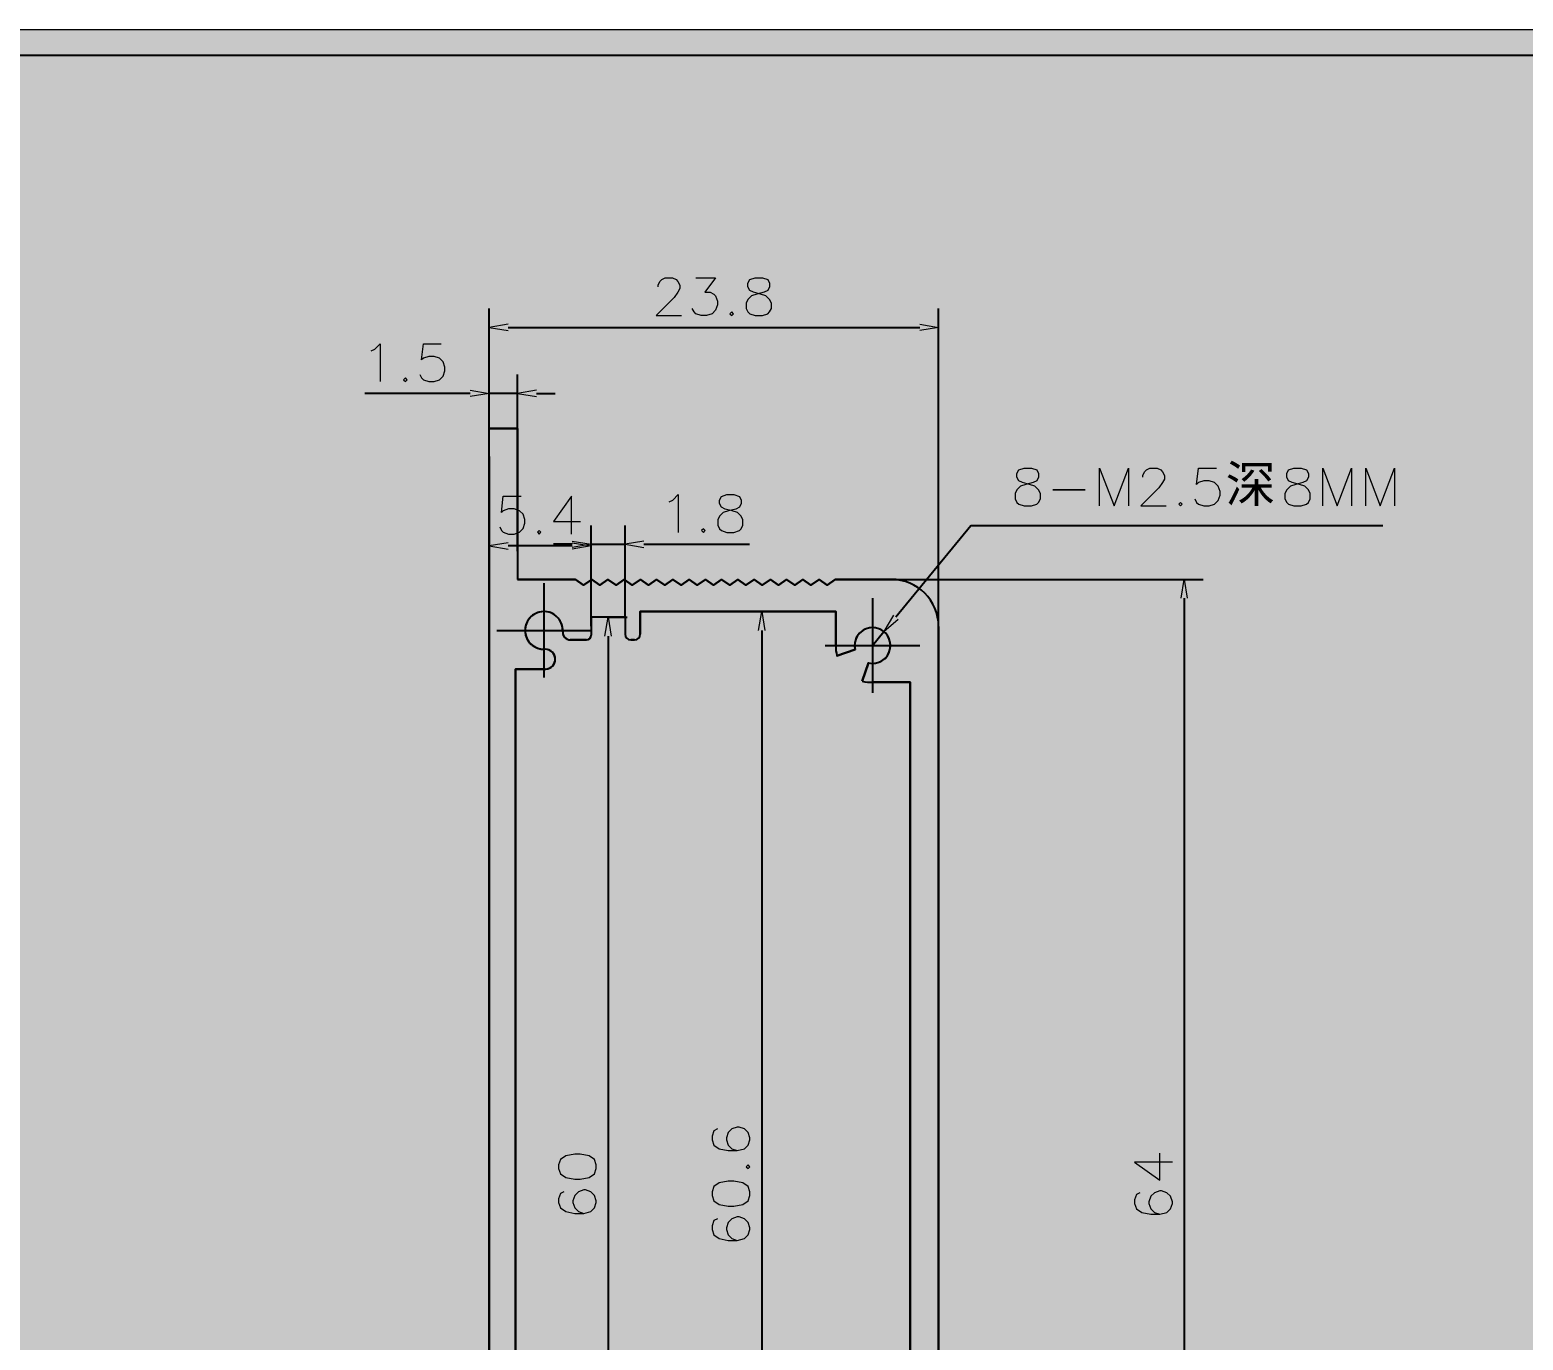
# Model space of a CAD drawing. Header units: inches. Extents: x 0 to 422, y 0 to 136.
# Drawn here: x 133.7 to 211.1, y 67.9 to 135.8 of the extents above; entities that cross this region are included whole.
import ezdxf

# ---------------------------------------------------------------- set-up
doc = ezdxf.new("R2010")
doc.units = ezdxf.units.IN
doc.header["$MEASUREMENT"] = 0
doc.layers.add('图层 1', color=7, linetype='Continuous')

# ---------------------------------------------------------------- blocks, each defined once
blk = doc.blocks.new('block 2')
at = {"layer": '图层 1', "lineweight": 0}
for points in [[(0, 0), (422.275, 0), (422.275, 135.819), (0, 135.819), (0, 0)], [(158.53, 120.562), (157.551, 120.399), (158.53, 120.236)], [(179.866, 120.562), (180.845, 120.399), (179.866, 120.236)], [(156.572, 117.143), (157.551, 116.979), (156.572, 116.816)], [(159.998, 117.143), (159.019, 116.979), (159.998, 116.816)], [(158.53, 109.24), (157.551, 109.077), (158.53, 108.913)], [(161.857, 109.324), (162.836, 109.16), (161.857, 108.997)], [(161.857, 109.24), (162.836, 109.077), (161.857, 108.913)], [(165.576, 109.324), (164.598, 109.16), (165.576, 108.997)], [(193.408, 106.359), (193.571, 107.337), (193.734, 106.359)], [(163.554, 104.401), (163.717, 105.38), (163.88, 104.401)], [(171.513, 104.695), (171.677, 105.673), (171.84, 104.695)], [(178.504, 105.49), (178.009, 104.63), (178.756, 105.283)]]:
    blk.add_lwpolyline(points, dxfattribs=at)
at = {"layer": '图层 1', "color": 3, "lineweight": 25, "true_color": 0x00ff00}
blk.add_lwpolyline([(4.456, 1.332), (417.819, 1.332), (417.819, 134.488), (4.456, 134.488), (4.456, 1.332)], dxfattribs=at)
at = {"layer": '图层 1', "color": 18, "lineweight": 9, "true_color": 0x000000}
for points in [[(166.308, 122.502), (166.308, 122.595), (166.401, 122.781), (166.495, 122.874), (166.681, 122.968), (167.054, 122.968), (167.24, 122.874), (167.333, 122.781), (167.427, 122.595), (167.427, 122.409), (167.333, 122.222), (167.147, 121.942), (166.215, 121.01), (167.52, 121.01)], [(168.264, 122.968), (169.289, 122.968), (168.73, 122.222), (169.009, 122.222), (169.196, 122.129), (169.289, 122.036), (169.382, 121.756), (169.382, 121.569), (169.289, 121.29), (169.103, 121.104), (168.823, 121.01), (168.543, 121.01), (168.264, 121.104), (168.17, 121.197), (168.077, 121.383)], [(171.337, 121.01), (171.71, 121.01), (171.989, 121.104), (172.083, 121.197), (172.176, 121.383), (172.176, 121.663), (172.083, 121.849), (171.896, 122.036), (171.617, 122.129), (171.244, 122.222), (171.057, 122.315), (170.964, 122.502), (170.964, 122.688), (171.057, 122.874), (171.337, 122.968), (171.71, 122.968), (171.989, 122.874), (172.083, 122.688), (172.083, 122.502), (171.989, 122.315), (171.803, 122.222), (171.43, 122.129), (171.15, 122.036), (170.964, 121.849), (170.871, 121.663), (170.871, 121.383), (170.964, 121.197), (171.057, 121.104), (171.337, 121.01)], [(170.126, 121.01), (170.219, 121.104), (170.126, 121.197), (170.033, 121.104), (170.126, 121.01)], [(151.44, 119.176), (151.626, 119.269), (151.906, 119.549), (151.906, 117.591)], [(153.954, 117.964), (154.047, 117.777), (154.14, 117.684), (154.42, 117.591), (154.699, 117.591), (154.979, 117.684), (155.165, 117.871), (155.258, 118.15), (155.258, 118.337), (155.165, 118.616), (154.979, 118.803), (154.699, 118.896), (154.42, 118.896), (154.14, 118.803), (154.047, 118.71), (154.14, 119.549), (155.072, 119.549)], [(153.209, 117.591), (153.302, 117.684), (153.209, 117.777), (153.116, 117.684), (153.209, 117.591)], [(185.279, 111.143), (185.652, 111.143), (185.932, 111.237), (186.025, 111.33), (186.118, 111.516), (186.118, 111.796), (186.025, 111.982), (185.838, 112.169), (185.559, 112.262), (185.186, 112.355), (185, 112.448), (184.906, 112.635), (184.906, 112.821), (185, 113.008), (185.279, 113.101), (185.652, 113.101), (185.932, 113.008), (186.025, 112.821), (186.025, 112.635), (185.932, 112.448), (185.745, 112.355), (185.372, 112.262), (185.093, 112.169), (184.906, 111.982), (184.813, 111.796), (184.813, 111.516), (184.906, 111.33), (185, 111.237), (185.279, 111.143)], [(189.19, 111.143), (189.19, 113.101), (189.936, 111.143), (190.681, 113.101), (190.681, 111.143)], [(191.425, 112.635), (191.425, 112.728), (191.518, 112.914), (191.611, 113.008), (191.797, 113.101), (192.17, 113.101), (192.357, 113.008), (192.45, 112.914), (192.543, 112.728), (192.543, 112.541), (192.45, 112.355), (192.264, 112.076), (191.331, 111.143), (192.636, 111.143)], [(194.125, 111.516), (194.218, 111.33), (194.311, 111.237), (194.591, 111.143), (194.871, 111.143), (195.15, 111.237), (195.337, 111.423), (195.43, 111.703), (195.43, 111.889), (195.337, 112.169), (195.15, 112.355), (194.871, 112.448), (194.591, 112.448), (194.311, 112.355), (194.218, 112.262), (194.311, 113.101), (195.244, 113.101)], [(199.262, 111.143), (199.635, 111.143), (199.915, 111.237), (200.008, 111.33), (200.101, 111.516), (200.101, 111.796), (200.008, 111.982), (199.821, 112.169), (199.542, 112.262), (199.169, 112.355), (198.983, 112.448), (198.889, 112.635), (198.889, 112.821), (198.983, 113.008), (199.262, 113.101), (199.635, 113.101), (199.915, 113.008), (200.008, 112.821), (200.008, 112.635), (199.915, 112.448), (199.728, 112.355), (199.355, 112.262), (199.076, 112.169), (198.889, 111.982), (198.796, 111.796), (198.796, 111.516), (198.889, 111.33), (198.983, 111.237), (199.262, 111.143)], [(200.752, 111.143), (200.752, 113.101), (201.497, 111.143), (202.243, 113.101), (202.243, 111.143)], [(202.987, 111.143), (202.987, 113.101), (203.732, 111.143), (204.478, 113.101), (204.478, 111.143)], [(158.096, 110.061), (158.189, 109.875), (158.283, 109.781), (158.562, 109.688), (158.842, 109.688), (159.121, 109.781), (159.308, 109.968), (159.401, 110.248), (159.401, 110.434), (159.308, 110.713), (159.121, 110.9), (158.842, 110.993), (158.562, 110.993), (158.283, 110.9), (158.189, 110.807), (158.283, 111.646), (159.215, 111.646)], [(161.822, 109.688), (161.822, 111.646), (160.89, 110.341), (162.288, 110.341)], [(166.887, 111.357), (167.074, 111.45), (167.353, 111.73), (167.353, 109.772)], [(169.867, 109.772), (170.24, 109.772), (170.52, 109.865), (170.613, 109.958), (170.706, 110.145), (170.706, 110.425), (170.613, 110.611), (170.426, 110.798), (170.147, 110.891), (169.774, 110.984), (169.588, 111.077), (169.494, 111.263), (169.494, 111.45), (169.588, 111.636), (169.867, 111.73), (170.24, 111.73), (170.52, 111.636), (170.613, 111.45), (170.613, 111.263), (170.52, 111.077), (170.333, 110.984), (169.96, 110.891), (169.681, 110.798), (169.494, 110.611), (169.401, 110.425), (169.401, 110.145), (169.494, 109.958), (169.588, 109.865), (169.867, 109.772)], [(193.38, 111.143), (193.473, 111.237), (193.38, 111.33), (193.287, 111.237), (193.38, 111.143)], [(168.656, 109.772), (168.75, 109.865), (168.656, 109.958), (168.563, 109.865), (168.656, 109.772)], [(160.145, 109.688), (160.238, 109.781), (160.145, 109.875), (160.052, 109.781), (160.145, 109.688)], [(169.387, 78.856), (169.201, 78.763), (169.107, 78.483), (169.107, 78.297), (169.201, 78.017), (169.48, 77.831), (169.946, 77.738), (170.412, 77.738), (170.785, 77.831), (170.972, 78.017), (171.065, 78.297), (171.065, 78.39), (170.972, 78.67), (170.785, 78.856), (170.506, 78.949), (170.412, 78.949), (170.133, 78.856), (169.946, 78.67), (169.853, 78.39), (169.853, 78.297), (169.946, 78.017), (170.133, 77.831), (170.412, 77.738)], [(163.105, 76.995), (163.012, 77.274), (162.732, 77.461), (162.266, 77.554), (161.986, 77.554), (161.521, 77.461), (161.241, 77.274), (161.148, 76.995), (161.148, 76.808), (161.241, 76.529), (161.521, 76.342), (161.986, 76.249), (162.266, 76.249), (162.732, 76.342), (163.012, 76.529), (163.105, 76.808), (163.105, 76.995)], [(192.959, 77.134), (191.002, 77.134), (192.307, 76.202), (192.307, 77.601)], [(171.065, 76.9), (170.972, 76.993), (170.878, 76.9), (170.972, 76.806), (171.065, 76.9)], [(171.065, 75.597), (170.972, 75.876), (170.692, 76.063), (170.226, 76.156), (169.946, 76.156), (169.48, 76.063), (169.201, 75.876), (169.107, 75.597), (169.107, 75.41), (169.201, 75.13), (169.48, 74.944), (169.946, 74.851), (170.226, 74.851), (170.692, 74.944), (170.972, 75.13), (171.065, 75.41), (171.065, 75.597)], [(161.427, 75.598), (161.241, 75.505), (161.148, 75.226), (161.148, 75.039), (161.241, 74.759), (161.521, 74.573), (161.986, 74.48), (162.453, 74.48), (162.826, 74.573), (163.012, 74.759), (163.105, 75.039), (163.105, 75.132), (163.012, 75.412), (162.826, 75.598), (162.546, 75.692), (162.453, 75.692), (162.173, 75.598), (161.986, 75.412), (161.893, 75.132), (161.893, 75.039), (161.986, 74.759), (162.173, 74.573), (162.453, 74.48)], [(191.281, 75.552), (191.095, 75.459), (191.002, 75.179), (191.002, 74.992), (191.095, 74.713), (191.375, 74.526), (191.841, 74.433), (192.307, 74.433), (192.68, 74.526), (192.866, 74.713), (192.959, 74.992), (192.959, 75.086), (192.866, 75.365), (192.68, 75.552), (192.4, 75.645), (192.307, 75.645), (192.027, 75.552), (191.841, 75.365), (191.747, 75.086), (191.747, 74.992), (191.841, 74.713), (192.027, 74.526), (192.307, 74.433)], [(169.387, 74.2), (169.201, 74.107), (169.107, 73.827), (169.107, 73.641), (169.201, 73.361), (169.48, 73.175), (169.946, 73.082), (170.412, 73.082), (170.785, 73.175), (170.972, 73.361), (171.065, 73.641), (171.065, 73.734), (170.972, 74.014), (170.785, 74.2), (170.506, 74.293), (170.412, 74.293), (170.133, 74.2), (169.946, 74.014), (169.853, 73.734), (169.853, 73.641), (169.946, 73.361), (170.133, 73.175), (170.412, 73.082)]]:
    blk.add_lwpolyline(points, dxfattribs=at)
at = {"layer": '图层 1', "color": 18, "lineweight": 25, "true_color": 0x000000}
for points in [[(157.551, 115.167), (157.551, 121.377)], [(180.845, 104.89), (180.845, 121.377)], [(158.53, 120.399), (179.866, 120.399)], [(157.551, 115.167), (157.551, 117.958)], [(159.019, 115.167), (159.019, 117.958)], [(156.572, 116.979), (151.107, 116.979)], [(159.019, 116.979), (157.551, 116.979)], [(159.998, 116.979), (160.976, 116.979)], [(157.551, 115.167), (159.019, 115.167)], [(157.551, 38.337), (157.551, 115.167)], [(159.019, 115.167), (157.551, 115.167)], [(159.019, 115.167), (159.019, 107.337)], [(157.551, 38.337), (157.551, 113.699)], [(159.019, 113.699), (159.019, 107.337)], [(157.551, 104.915), (157.551, 110.055)], [(162.836, 105.38), (162.836, 110.139)], [(162.836, 104.915), (162.836, 110.055)], [(164.598, 105.38), (164.598, 110.139)], [(203.869, 110.112), (182.509, 110.112), (178.63, 105.387)], [(161.857, 109.16), (160.879, 109.16)], [(162.836, 109.16), (164.598, 109.16)], [(165.576, 109.16), (171.041, 109.16)], [(161.857, 109.077), (158.53, 109.077)], [(159.019, 107.337), (162.024, 107.337)], [(162.024, 107.337), (159.019, 107.337)], [(160.389, 107.141), (160.389, 102.248)], [(162.024, 107.337), (162.445, 107.044)], [(162.445, 107.044), (162.024, 107.337)], [(162.445, 107.044), (162.865, 107.337)], [(162.445, 107.044), (162.865, 107.337)], [(162.865, 107.337), (163.286, 107.044)], [(163.286, 107.044), (162.865, 107.337)], [(163.286, 107.044), (163.707, 107.337)], [(163.286, 107.044), (163.707, 107.337)], [(163.707, 107.337), (164.128, 107.044)], [(164.128, 107.044), (163.707, 107.337)], [(164.128, 107.044), (164.549, 107.337)], [(164.128, 107.044), (164.549, 107.337)], [(164.549, 107.337), (164.97, 107.044)], [(164.97, 107.044), (164.549, 107.337)], [(164.97, 107.044), (165.39, 107.337)], [(164.97, 107.044), (165.39, 107.337)], [(165.39, 107.337), (165.811, 107.044)], [(165.811, 107.044), (165.39, 107.337)], [(165.811, 107.044), (166.232, 107.337)], [(165.811, 107.044), (166.232, 107.337)], [(166.232, 107.337), (166.653, 107.044)], [(166.653, 107.044), (166.232, 107.337)], [(166.653, 107.044), (167.074, 107.337)], [(166.653, 107.044), (167.074, 107.337)], [(167.074, 107.337), (167.495, 107.044)], [(167.495, 107.044), (167.074, 107.337)], [(167.495, 107.044), (167.916, 107.337)], [(167.495, 107.044), (167.916, 107.337)], [(167.916, 107.337), (168.336, 107.044)], [(168.336, 107.044), (167.916, 107.337)], [(168.336, 107.044), (168.757, 107.337)], [(168.336, 107.044), (168.757, 107.337)], [(168.757, 107.337), (169.178, 107.044)], [(169.178, 107.044), (168.757, 107.337)], [(169.178, 107.044), (169.599, 107.337)], [(169.178, 107.044), (169.599, 107.337)], [(169.599, 107.337), (170.02, 107.044)], [(170.02, 107.044), (169.599, 107.337)], [(170.02, 107.044), (170.441, 107.337)], [(170.02, 107.044), (170.441, 107.337)], [(170.441, 107.337), (170.862, 107.044)], [(170.862, 107.044), (170.441, 107.337)], [(170.862, 107.044), (171.282, 107.337)], [(170.862, 107.044), (171.282, 107.337)], [(171.282, 107.337), (171.703, 107.044)], [(171.703, 107.044), (171.282, 107.337)], [(171.703, 107.044), (172.124, 107.337)], [(171.703, 107.044), (172.124, 107.337)], [(172.124, 107.337), (172.545, 107.044)], [(172.545, 107.044), (172.124, 107.337)], [(172.545, 107.044), (172.966, 107.337)], [(172.545, 107.044), (172.966, 107.337)], [(172.966, 107.337), (173.387, 107.044)], [(173.387, 107.044), (172.966, 107.337)], [(173.387, 107.044), (173.807, 107.337)], [(173.387, 107.044), (173.807, 107.337)], [(173.807, 107.337), (174.228, 107.044)], [(174.228, 107.044), (173.807, 107.337)], [(174.228, 107.044), (174.649, 107.337)], [(174.228, 107.044), (174.649, 107.337)], [(174.649, 107.337), (175.07, 107.044)], [(175.07, 107.044), (174.649, 107.337)], [(175.07, 107.044), (175.491, 107.337)], [(175.07, 107.044), (175.491, 107.337)], [(175.491, 107.337), (178.398, 107.337)], [(178.398, 107.337), (175.491, 107.337)], [(176.944, 107.337), (194.55, 107.337)], [(178.398, 107.337), (178.398, 107.337)], [(178.398, 107.337), (178.398, 107.337)], [(177.419, 106.359), (177.419, 101.465)], [(180.517, 106.114), (180.517, 106.114)], [(193.571, 106.359), (193.571, 45.677)], [(160.389, 105.673), (160.389, 105.673)], [(164.598, 105.38), (162.836, 105.38)], [(162.836, 105.38), (162.836, 104.45)], [(163.717, 105.38), (164.696, 105.38)], [(164.598, 105.38), (164.598, 104.499)], [(175.511, 103.912), (175.511, 105.673), (165.381, 105.673)], [(165.381, 105.673), (165.381, 104.499)], [(165.772, 105.673), (175.511, 105.673)], [(170.25, 105.673), (172.655, 105.673)], [(175.511, 105.673), (175.511, 103.912)], [(157.942, 104.695), (162.836, 104.695)], [(159.542, 105.184), (159.542, 105.184)], [(161.237, 105.184), (161.237, 105.184)], [(161.365, 104.625), (161.365, 104.625)], [(161.365, 104.625), (161.365, 104.625)], [(164.598, 104.499), (164.598, 104.499)], [(165.381, 104.499), (165.381, 104.499)], [(171.677, 104.695), (171.677, 47.341)], [(177.419, 104.841), (177.419, 104.841)], [(177.419, 103.912), (178.009, 104.63)], [(180.845, 104.89), (180.845, 104.89)], [(180.845, 104.89), (180.845, 47.145)], [(180.845, 104.89), (180.845, 47.145)], [(159.542, 104.205), (159.542, 104.205)], [(160.389, 103.716), (160.389, 103.716)], [(160.437, 103.717), (160.437, 103.717)], [(160.437, 103.717), (160.437, 103.717)], [(160.462, 103.718), (160.462, 103.718)], [(161.417, 104.401), (161.417, 104.401)], [(161.756, 104.205), (161.756, 104.205)], [(161.756, 104.205), (161.756, 104.205)], [(161.756, 104.205), (162.591, 104.205)], [(162.591, 104.205), (161.756, 104.205)], [(162.591, 104.205), (162.591, 104.205)], [(162.803, 104.328), (162.803, 104.328)], [(162.836, 104.45), (162.836, 104.45)], [(163.717, 104.401), (163.717, 47.635)], [(164.637, 104.352), (164.637, 104.352)], [(164.891, 104.205), (164.891, 104.205)], [(164.891, 104.205), (164.891, 104.205)], [(165.087, 104.205), (164.891, 104.205)], [(165.087, 104.205), (165.087, 104.205)], [(165.087, 104.205), (165.087, 104.205)], [(165.341, 104.352), (165.341, 104.352)], [(174.972, 103.912), (179.866, 103.912)], [(175.511, 103.912), (175.511, 103.912)], [(175.512, 103.822), (175.512, 103.822)], [(175.517, 103.733), (175.517, 103.733)], [(176.614, 104.377), (176.614, 104.377)], [(178.224, 104.377), (178.224, 104.377)], [(160.907, 103.46), (160.907, 103.46)], [(160.907, 102.946), (160.907, 102.946)], [(175.526, 103.643), (175.526, 103.643)], [(175.537, 103.555), (175.537, 103.555)], [(175.552, 103.466), (175.552, 103.466)], [(175.571, 103.379), (176.514, 103.699)], [(176.514, 103.699), (175.571, 103.379)], [(175.571, 103.379), (175.571, 103.379)], [(175.571, 103.379), (175.571, 103.379)], [(176.514, 103.699), (176.514, 103.699)], [(177.206, 103.007), (176.886, 102.063)], [(176.886, 102.063), (177.206, 103.007)], [(177.206, 103.007), (177.206, 103.007)], [(177.419, 102.982), (177.419, 102.982)], [(178.224, 103.447), (178.224, 103.447)], [(160.462, 49.348), (158.921, 49.348), (158.921, 102.688), (160.462, 102.688)], [(158.921, 102.688), (158.921, 49.348)], [(160.462, 102.688), (158.921, 102.688)], [(160.462, 102.688), (160.462, 102.688)], [(160.462, 102.688), (160.462, 102.688)], [(176.886, 102.063), (176.886, 102.063)], [(176.974, 102.045), (176.974, 102.045)], [(177.062, 102.03), (177.062, 102.03)], [(177.151, 102.018), (177.151, 102.018)], [(177.24, 102.01), (177.24, 102.01)], [(177.329, 102.005), (177.329, 102.005)], [(177.419, 102.003), (177.419, 102.003)], [(177.419, 102.003), (177.419, 102.003)], [(177.419, 102.003), (179.376, 102.003)], [(179.376, 102.003), (177.419, 102.003)], [(179.376, 102.003), (179.376, 50.032)], [(179.376, 50.032), (179.376, 102.003)]]:
    blk.add_lwpolyline(points, dxfattribs=at)
for points, knots in [([(157.551, 115.167), (157.551, 115.167), (159.019, 115.167), (159.019, 115.167), (159.019, 115.167), (157.551, 115.167), (157.551, 115.167)], [0, 0, 0, 0, 1, 1, 1, 2, 2, 2, 2]), ([(159.019, 115.167), (159.019, 115.167), (159.019, 108.805), (159.019, 108.805), (159.019, 108.805), (159.019, 115.167), (159.019, 115.167)], [0, 0, 0, 0, 1, 1, 1, 2, 2, 2, 2]), ([(157.551, 38.337), (157.551, 38.337), (157.551, 113.699), (157.551, 113.699), (157.551, 113.699), (157.551, 38.337), (157.551, 38.337)], [0, 0, 0, 0, 1, 1, 1, 2, 2, 2, 2]), ([(159.019, 107.337), (159.019, 107.337), (162.024, 107.337), (162.024, 107.337), (162.024, 107.337), (159.019, 107.337), (159.019, 107.337)], [0, 0, 0, 0, 1, 1, 1, 2, 2, 2, 2]), ([(162.024, 107.337), (162.024, 107.337), (162.445, 107.044), (162.445, 107.044), (162.445, 107.044), (162.024, 107.337), (162.024, 107.337)], [0, 0, 0, 0, 1, 1, 1, 2, 2, 2, 2]), ([(162.445, 107.044), (162.445, 107.044), (162.865, 107.337), (162.865, 107.337), (162.865, 107.337), (162.445, 107.044), (162.445, 107.044)], [0, 0, 0, 0, 1, 1, 1, 2, 2, 2, 2]), ([(162.865, 107.337), (162.865, 107.337), (163.286, 107.044), (163.286, 107.044), (163.286, 107.044), (162.865, 107.337), (162.865, 107.337)], [0, 0, 0, 0, 1, 1, 1, 2, 2, 2, 2]), ([(163.286, 107.044), (163.286, 107.044), (163.707, 107.337), (163.707, 107.337), (163.707, 107.337), (163.286, 107.044), (163.286, 107.044)], [0, 0, 0, 0, 1, 1, 1, 2, 2, 2, 2]), ([(163.707, 107.337), (163.707, 107.337), (164.128, 107.044), (164.128, 107.044), (164.128, 107.044), (163.707, 107.337), (163.707, 107.337)], [0, 0, 0, 0, 1, 1, 1, 2, 2, 2, 2]), ([(164.128, 107.044), (164.128, 107.044), (164.549, 107.337), (164.549, 107.337), (164.549, 107.337), (164.128, 107.044), (164.128, 107.044)], [0, 0, 0, 0, 1, 1, 1, 2, 2, 2, 2]), ([(164.549, 107.337), (164.549, 107.337), (164.97, 107.044), (164.97, 107.044), (164.97, 107.044), (164.549, 107.337), (164.549, 107.337)], [0, 0, 0, 0, 1, 1, 1, 2, 2, 2, 2]), ([(164.97, 107.044), (164.97, 107.044), (165.39, 107.337), (165.39, 107.337), (165.39, 107.337), (164.97, 107.044), (164.97, 107.044)], [0, 0, 0, 0, 1, 1, 1, 2, 2, 2, 2]), ([(165.39, 107.337), (165.39, 107.337), (165.811, 107.044), (165.811, 107.044), (165.811, 107.044), (165.39, 107.337), (165.39, 107.337)], [0, 0, 0, 0, 1, 1, 1, 2, 2, 2, 2]), ([(165.811, 107.044), (165.811, 107.044), (166.232, 107.337), (166.232, 107.337), (166.232, 107.337), (165.811, 107.044), (165.811, 107.044)], [0, 0, 0, 0, 1, 1, 1, 2, 2, 2, 2]), ([(166.232, 107.337), (166.232, 107.337), (166.653, 107.044), (166.653, 107.044), (166.653, 107.044), (166.232, 107.337), (166.232, 107.337)], [0, 0, 0, 0, 1, 1, 1, 2, 2, 2, 2]), ([(166.653, 107.044), (166.653, 107.044), (167.074, 107.337), (167.074, 107.337), (167.074, 107.337), (166.653, 107.044), (166.653, 107.044)], [0, 0, 0, 0, 1, 1, 1, 2, 2, 2, 2]), ([(167.074, 107.337), (167.074, 107.337), (167.495, 107.044), (167.495, 107.044), (167.495, 107.044), (167.074, 107.337), (167.074, 107.337)], [0, 0, 0, 0, 1, 1, 1, 2, 2, 2, 2]), ([(167.495, 107.044), (167.495, 107.044), (167.916, 107.337), (167.916, 107.337), (167.916, 107.337), (167.495, 107.044), (167.495, 107.044)], [0, 0, 0, 0, 1, 1, 1, 2, 2, 2, 2]), ([(167.916, 107.337), (167.916, 107.337), (168.336, 107.044), (168.336, 107.044), (168.336, 107.044), (167.916, 107.337), (167.916, 107.337)], [0, 0, 0, 0, 1, 1, 1, 2, 2, 2, 2]), ([(168.336, 107.044), (168.336, 107.044), (168.757, 107.337), (168.757, 107.337), (168.757, 107.337), (168.336, 107.044), (168.336, 107.044)], [0, 0, 0, 0, 1, 1, 1, 2, 2, 2, 2]), ([(168.757, 107.337), (168.757, 107.337), (169.178, 107.044), (169.178, 107.044), (169.178, 107.044), (168.757, 107.337), (168.757, 107.337)], [0, 0, 0, 0, 1, 1, 1, 2, 2, 2, 2]), ([(169.178, 107.044), (169.178, 107.044), (169.599, 107.337), (169.599, 107.337), (169.599, 107.337), (169.178, 107.044), (169.178, 107.044)], [0, 0, 0, 0, 1, 1, 1, 2, 2, 2, 2]), ([(169.599, 107.337), (169.599, 107.337), (170.02, 107.044), (170.02, 107.044), (170.02, 107.044), (169.599, 107.337), (169.599, 107.337)], [0, 0, 0, 0, 1, 1, 1, 2, 2, 2, 2]), ([(170.02, 107.044), (170.02, 107.044), (170.441, 107.337), (170.441, 107.337), (170.441, 107.337), (170.02, 107.044), (170.02, 107.044)], [0, 0, 0, 0, 1, 1, 1, 2, 2, 2, 2]), ([(170.441, 107.337), (170.441, 107.337), (170.862, 107.044), (170.862, 107.044), (170.862, 107.044), (170.441, 107.337), (170.441, 107.337)], [0, 0, 0, 0, 1, 1, 1, 2, 2, 2, 2]), ([(170.862, 107.044), (170.862, 107.044), (171.282, 107.337), (171.282, 107.337), (171.282, 107.337), (170.862, 107.044), (170.862, 107.044)], [0, 0, 0, 0, 1, 1, 1, 2, 2, 2, 2]), ([(171.282, 107.337), (171.282, 107.337), (171.703, 107.044), (171.703, 107.044), (171.703, 107.044), (171.282, 107.337), (171.282, 107.337)], [0, 0, 0, 0, 1, 1, 1, 2, 2, 2, 2]), ([(171.703, 107.044), (171.703, 107.044), (172.124, 107.337), (172.124, 107.337), (172.124, 107.337), (171.703, 107.044), (171.703, 107.044)], [0, 0, 0, 0, 1, 1, 1, 2, 2, 2, 2]), ([(172.124, 107.337), (172.124, 107.337), (172.545, 107.044), (172.545, 107.044), (172.545, 107.044), (172.124, 107.337), (172.124, 107.337)], [0, 0, 0, 0, 1, 1, 1, 2, 2, 2, 2]), ([(172.545, 107.044), (172.545, 107.044), (172.966, 107.337), (172.966, 107.337), (172.966, 107.337), (172.545, 107.044), (172.545, 107.044)], [0, 0, 0, 0, 1, 1, 1, 2, 2, 2, 2]), ([(172.966, 107.337), (172.966, 107.337), (173.387, 107.044), (173.387, 107.044), (173.387, 107.044), (172.966, 107.337), (172.966, 107.337)], [0, 0, 0, 0, 1, 1, 1, 2, 2, 2, 2]), ([(173.387, 107.044), (173.387, 107.044), (173.807, 107.337), (173.807, 107.337), (173.807, 107.337), (173.387, 107.044), (173.387, 107.044)], [0, 0, 0, 0, 1, 1, 1, 2, 2, 2, 2]), ([(173.807, 107.337), (173.807, 107.337), (174.228, 107.044), (174.228, 107.044), (174.228, 107.044), (173.807, 107.337), (173.807, 107.337)], [0, 0, 0, 0, 1, 1, 1, 2, 2, 2, 2]), ([(174.228, 107.044), (174.228, 107.044), (174.649, 107.337), (174.649, 107.337), (174.649, 107.337), (174.228, 107.044), (174.228, 107.044)], [0, 0, 0, 0, 1, 1, 1, 2, 2, 2, 2]), ([(174.649, 107.337), (174.649, 107.337), (175.07, 107.044), (175.07, 107.044), (175.07, 107.044), (174.649, 107.337), (174.649, 107.337)], [0, 0, 0, 0, 1, 1, 1, 2, 2, 2, 2]), ([(175.07, 107.044), (175.07, 107.044), (175.491, 107.337), (175.491, 107.337), (175.491, 107.337), (175.07, 107.044), (175.07, 107.044)], [0, 0, 0, 0, 1, 1, 1, 2, 2, 2, 2]), ([(175.491, 107.337), (175.491, 107.337), (178.398, 107.337), (178.398, 107.337), (178.398, 107.337), (175.491, 107.337), (175.491, 107.337)], [0, 0, 0, 0, 1, 1, 1, 2, 2, 2, 2]), ([(161.365, 104.625), (161.404, 105.164), (160.998, 105.632), (160.459, 105.671), (159.92, 105.709), (159.451, 105.304), (159.413, 104.764), (159.374, 104.225), (159.78, 103.757), (160.319, 103.718), (160.358, 103.716), (160.397, 103.715), (160.437, 103.717)], [0, 0, 0, 0, 1, 1, 1, 2, 2, 2, 3, 3, 3, 4, 4, 4, 4]), ([(161.365, 104.625), (161.404, 105.164), (160.998, 105.632), (160.459, 105.671), (159.92, 105.709), (159.451, 105.304), (159.413, 104.764), (159.374, 104.225), (159.78, 103.757), (160.319, 103.718), (160.358, 103.716), (160.397, 103.715), (160.437, 103.717)], [0, 0, 0, 0, 1, 1, 1, 2, 2, 2, 3, 3, 3, 4, 4, 4, 4]), ([(161.365, 104.625), (161.404, 105.164), (160.998, 105.632), (160.459, 105.671), (159.92, 105.709), (159.451, 105.304), (159.413, 104.764), (159.374, 104.225), (159.78, 103.757), (160.319, 103.718), (160.358, 103.716), (160.397, 103.715), (160.437, 103.717)], [0, 0, 0, 0, 1, 1, 1, 2, 2, 2, 3, 3, 3, 4, 4, 4, 4]), ([(161.365, 104.625), (161.404, 105.164), (160.998, 105.632), (160.459, 105.671), (159.92, 105.709), (159.451, 105.304), (159.413, 104.764), (159.374, 104.225), (159.78, 103.757), (160.319, 103.718), (160.358, 103.716), (160.397, 103.715), (160.437, 103.717)], [0, 0, 0, 0, 1, 1, 1, 2, 2, 2, 3, 3, 3, 4, 4, 4, 4]), ([(161.365, 104.625), (161.404, 105.164), (160.998, 105.632), (160.459, 105.671), (159.92, 105.709), (159.451, 105.304), (159.413, 104.764), (159.374, 104.225), (159.78, 103.757), (160.319, 103.718), (160.358, 103.716), (160.397, 103.715), (160.437, 103.717)], [0, 0, 0, 0, 1, 1, 1, 2, 2, 2, 3, 3, 3, 4, 4, 4, 4]), ([(161.365, 104.625), (161.404, 105.164), (160.998, 105.632), (160.459, 105.671), (159.92, 105.709), (159.451, 105.304), (159.413, 104.764), (159.374, 104.225), (159.78, 103.757), (160.319, 103.718), (160.358, 103.716), (160.397, 103.715), (160.437, 103.717)], [0, 0, 0, 0, 1, 1, 1, 2, 2, 2, 3, 3, 3, 4, 4, 4, 4]), ([(161.365, 104.625), (161.404, 105.164), (160.998, 105.632), (160.459, 105.671), (159.92, 105.709), (159.451, 105.304), (159.413, 104.764), (159.374, 104.225), (159.78, 103.757), (160.319, 103.718), (160.358, 103.716), (160.397, 103.715), (160.437, 103.717)], [0, 0, 0, 0, 1, 1, 1, 2, 2, 2, 3, 3, 3, 4, 4, 4, 4]), ([(161.365, 104.625), (161.404, 105.164), (160.998, 105.632), (160.459, 105.671), (159.92, 105.709), (159.451, 105.304), (159.413, 104.764), (159.374, 104.225), (159.78, 103.757), (160.319, 103.718), (160.358, 103.716), (160.397, 103.715), (160.437, 103.717)], [0, 0, 0, 0, 1, 1, 1, 2, 2, 2, 3, 3, 3, 4, 4, 4, 4]), ([(161.365, 104.625), (161.368, 104.664), (161.369, 104.703), (161.367, 104.742), (161.34, 105.282), (160.881, 105.698), (160.342, 105.672), (159.802, 105.646), (159.385, 105.187), (159.411, 104.647), (159.438, 104.107), (159.897, 103.691), (160.437, 103.717)], [0, 0, 0, 0, 1, 1, 1, 2, 2, 2, 3, 3, 3, 4, 4, 4, 4]), ([(161.365, 104.625), (161.368, 104.664), (161.369, 104.703), (161.367, 104.742), (161.34, 105.282), (160.881, 105.698), (160.342, 105.672), (159.802, 105.646), (159.385, 105.187), (159.411, 104.647), (159.438, 104.107), (159.897, 103.691), (160.437, 103.717)], [0, 0, 0, 0, 1, 1, 1, 2, 2, 2, 3, 3, 3, 4, 4, 4, 4]), ([(165.381, 105.673), (165.381, 105.673), (165.381, 104.499), (165.381, 104.499), (165.381, 104.499), (165.381, 105.673), (165.381, 105.673)], [0, 0, 0, 0, 1, 1, 1, 2, 2, 2, 2]), ([(175.119, 105.673), (175.119, 105.673), (165.381, 105.673), (165.381, 105.673), (165.381, 105.673), (175.119, 105.673), (175.119, 105.673)], [0, 0, 0, 0, 1, 1, 1, 2, 2, 2, 2]), ([(175.511, 103.912), (175.511, 103.912), (175.511, 105.673), (175.511, 105.673), (175.511, 105.673), (175.511, 103.912), (175.511, 103.912)], [0, 0, 0, 0, 1, 1, 1, 2, 2, 2, 2]), ([(161.365, 104.625), (161.35, 104.409), (161.512, 104.222), (161.728, 104.206), (161.737, 104.206), (161.747, 104.205), (161.756, 104.205)], [0, 0, 0, 0, 1, 1, 1, 2, 2, 2, 2]), ([(161.365, 104.625), (161.35, 104.409), (161.512, 104.222), (161.728, 104.206), (161.737, 104.206), (161.747, 104.205), (161.756, 104.205)], [0, 0, 0, 0, 1, 1, 1, 2, 2, 2, 2]), ([(161.365, 104.625), (161.35, 104.409), (161.512, 104.222), (161.728, 104.206), (161.737, 104.206), (161.747, 104.205), (161.756, 104.205)], [0, 0, 0, 0, 1, 1, 1, 2, 2, 2, 2]), ([(161.365, 104.625), (161.35, 104.409), (161.512, 104.222), (161.728, 104.206), (161.737, 104.206), (161.747, 104.205), (161.756, 104.205)], [0, 0, 0, 0, 1, 1, 1, 2, 2, 2, 2]), ([(161.365, 104.625), (161.35, 104.409), (161.512, 104.222), (161.728, 104.206), (161.737, 104.206), (161.747, 104.205), (161.756, 104.205)], [0, 0, 0, 0, 1, 1, 1, 2, 2, 2, 2]), ([(161.365, 104.625), (161.35, 104.409), (161.512, 104.222), (161.728, 104.206), (161.737, 104.206), (161.747, 104.205), (161.756, 104.205)], [0, 0, 0, 0, 1, 1, 1, 2, 2, 2, 2]), ([(161.365, 104.625), (161.35, 104.409), (161.512, 104.222), (161.728, 104.206), (161.737, 104.206), (161.747, 104.205), (161.756, 104.205)], [0, 0, 0, 0, 1, 1, 1, 2, 2, 2, 2]), ([(161.365, 104.625), (161.35, 104.409), (161.512, 104.222), (161.728, 104.206), (161.737, 104.206), (161.747, 104.205), (161.756, 104.205)], [0, 0, 0, 0, 1, 1, 1, 2, 2, 2, 2]), ([(161.365, 104.625), (161.365, 104.615), (161.364, 104.606), (161.364, 104.597), (161.364, 104.381), (161.54, 104.205), (161.756, 104.205)], [0, 0, 0, 0, 1, 1, 1, 2, 2, 2, 2]), ([(161.365, 104.625), (161.365, 104.615), (161.364, 104.606), (161.364, 104.597), (161.364, 104.381), (161.54, 104.205), (161.756, 104.205)], [0, 0, 0, 0, 1, 1, 1, 2, 2, 2, 2]), ([(177.206, 103.007), (177.346, 102.974), (177.492, 102.974), (177.632, 103.007), (178.132, 103.124), (178.442, 103.625), (178.324, 104.125), (178.207, 104.624), (177.706, 104.934), (177.206, 104.817), (176.706, 104.699), (176.396, 104.198), (176.514, 103.699)], [0, 0, 0, 0, 1, 1, 1, 2, 2, 2, 3, 3, 3, 4, 4, 4, 4]), ([(177.206, 103.007), (177.346, 102.974), (177.492, 102.974), (177.632, 103.007), (178.132, 103.124), (178.442, 103.625), (178.324, 104.125), (178.207, 104.624), (177.706, 104.934), (177.206, 104.817), (176.706, 104.699), (176.396, 104.198), (176.514, 103.699)], [0, 0, 0, 0, 1, 1, 1, 2, 2, 2, 3, 3, 3, 4, 4, 4, 4]), ([(177.206, 103.007), (177.706, 102.889), (178.207, 103.199), (178.324, 103.699), (178.442, 104.198), (178.132, 104.699), (177.632, 104.817), (177.132, 104.934), (176.632, 104.624), (176.514, 104.125), (176.481, 103.985), (176.481, 103.839), (176.514, 103.699)], [0, 0, 0, 0, 1, 1, 1, 2, 2, 2, 3, 3, 3, 4, 4, 4, 4]), ([(177.206, 103.007), (177.706, 102.889), (178.207, 103.199), (178.324, 103.699), (178.442, 104.198), (178.132, 104.699), (177.632, 104.817), (177.132, 104.934), (176.632, 104.624), (176.514, 104.125), (176.481, 103.985), (176.481, 103.839), (176.514, 103.699)], [0, 0, 0, 0, 1, 1, 1, 2, 2, 2, 3, 3, 3, 4, 4, 4, 4]), ([(177.206, 103.007), (177.706, 102.889), (178.207, 103.199), (178.324, 103.699), (178.442, 104.198), (178.132, 104.699), (177.632, 104.817), (177.132, 104.934), (176.632, 104.624), (176.514, 104.125), (176.481, 103.985), (176.481, 103.839), (176.514, 103.699)], [0, 0, 0, 0, 1, 1, 1, 2, 2, 2, 3, 3, 3, 4, 4, 4, 4]), ([(177.206, 103.007), (177.706, 102.889), (178.207, 103.199), (178.324, 103.699), (178.442, 104.198), (178.132, 104.699), (177.632, 104.817), (177.132, 104.934), (176.632, 104.624), (176.514, 104.125), (176.481, 103.985), (176.481, 103.839), (176.514, 103.699)], [0, 0, 0, 0, 1, 1, 1, 2, 2, 2, 3, 3, 3, 4, 4, 4, 4]), ([(177.206, 103.007), (177.706, 102.889), (178.207, 103.199), (178.324, 103.699), (178.442, 104.198), (178.132, 104.699), (177.632, 104.817), (177.132, 104.934), (176.632, 104.624), (176.514, 104.125), (176.481, 103.985), (176.481, 103.839), (176.514, 103.699)], [0, 0, 0, 0, 1, 1, 1, 2, 2, 2, 3, 3, 3, 4, 4, 4, 4]), ([(177.206, 103.007), (177.706, 102.889), (178.207, 103.199), (178.324, 103.699), (178.442, 104.198), (178.132, 104.699), (177.632, 104.817), (177.132, 104.934), (176.632, 104.624), (176.514, 104.125), (176.481, 103.985), (176.481, 103.839), (176.514, 103.699)], [0, 0, 0, 0, 1, 1, 1, 2, 2, 2, 3, 3, 3, 4, 4, 4, 4]), ([(177.206, 103.007), (177.706, 102.889), (178.207, 103.199), (178.324, 103.699), (178.442, 104.198), (178.132, 104.699), (177.632, 104.817), (177.132, 104.934), (176.632, 104.624), (176.514, 104.125), (176.481, 103.985), (176.481, 103.839), (176.514, 103.699)], [0, 0, 0, 0, 1, 1, 1, 2, 2, 2, 3, 3, 3, 4, 4, 4, 4]), ([(177.206, 103.007), (177.706, 102.889), (178.207, 103.199), (178.324, 103.699), (178.442, 104.198), (178.132, 104.699), (177.632, 104.817), (177.132, 104.934), (176.632, 104.624), (176.514, 104.125), (176.481, 103.985), (176.481, 103.839), (176.514, 103.699)], [0, 0, 0, 0, 1, 1, 1, 2, 2, 2, 3, 3, 3, 4, 4, 4, 4]), ([(180.845, 104.89), (180.845, 104.89), (180.845, 47.145), (180.845, 47.145), (180.845, 47.145), (180.845, 104.89), (180.845, 104.89)], [0, 0, 0, 0, 1, 1, 1, 2, 2, 2, 2]), ([(160.462, 102.688), (160.47, 102.688), (160.478, 102.688), (160.487, 102.689), (160.771, 102.703), (160.989, 102.944), (160.976, 103.228), (160.962, 103.512), (160.721, 103.731), (160.437, 103.717)], [0, 0, 0, 0, 1, 1, 1, 2, 2, 2, 3, 3, 3, 3]), ([(160.462, 102.688), (160.47, 102.688), (160.478, 102.688), (160.487, 102.689), (160.771, 102.703), (160.989, 102.944), (160.976, 103.228), (160.962, 103.512), (160.721, 103.731), (160.437, 103.717)], [0, 0, 0, 0, 1, 1, 1, 2, 2, 2, 3, 3, 3, 3]), ([(160.462, 102.688), (160.746, 102.688), (160.976, 102.919), (160.976, 103.203), (160.976, 103.487), (160.746, 103.718), (160.462, 103.718), (160.453, 103.718), (160.445, 103.718), (160.437, 103.717)], [0, 0, 0, 0, 1, 1, 1, 2, 2, 2, 3, 3, 3, 3]), ([(160.462, 102.688), (160.746, 102.688), (160.976, 102.919), (160.976, 103.203), (160.976, 103.487), (160.746, 103.718), (160.462, 103.718), (160.453, 103.718), (160.445, 103.718), (160.437, 103.717)], [0, 0, 0, 0, 1, 1, 1, 2, 2, 2, 3, 3, 3, 3]), ([(160.462, 102.688), (160.746, 102.688), (160.976, 102.919), (160.976, 103.203), (160.976, 103.487), (160.746, 103.718), (160.462, 103.718), (160.453, 103.718), (160.445, 103.718), (160.437, 103.717)], [0, 0, 0, 0, 1, 1, 1, 2, 2, 2, 3, 3, 3, 3]), ([(160.462, 102.688), (160.746, 102.688), (160.976, 102.919), (160.976, 103.203), (160.976, 103.487), (160.746, 103.718), (160.462, 103.718), (160.453, 103.718), (160.445, 103.718), (160.437, 103.717)], [0, 0, 0, 0, 1, 1, 1, 2, 2, 2, 3, 3, 3, 3]), ([(160.462, 102.688), (160.746, 102.688), (160.976, 102.919), (160.976, 103.203), (160.976, 103.487), (160.746, 103.718), (160.462, 103.718), (160.453, 103.718), (160.445, 103.718), (160.437, 103.717)], [0, 0, 0, 0, 1, 1, 1, 2, 2, 2, 3, 3, 3, 3]), ([(160.462, 102.688), (160.746, 102.688), (160.976, 102.919), (160.976, 103.203), (160.976, 103.487), (160.746, 103.718), (160.462, 103.718), (160.453, 103.718), (160.445, 103.718), (160.437, 103.717)], [0, 0, 0, 0, 1, 1, 1, 2, 2, 2, 3, 3, 3, 3]), ([(160.462, 102.688), (160.746, 102.688), (160.976, 102.919), (160.976, 103.203), (160.976, 103.487), (160.746, 103.718), (160.462, 103.718), (160.453, 103.718), (160.445, 103.718), (160.437, 103.717)], [0, 0, 0, 0, 1, 1, 1, 2, 2, 2, 3, 3, 3, 3]), ([(160.462, 102.688), (160.746, 102.688), (160.976, 102.919), (160.976, 103.203), (160.976, 103.487), (160.746, 103.718), (160.462, 103.718), (160.453, 103.718), (160.445, 103.718), (160.437, 103.717)], [0, 0, 0, 0, 1, 1, 1, 2, 2, 2, 3, 3, 3, 3]), ([(162.591, 104.205), (162.591, 104.205), (161.756, 104.205), (161.756, 104.205), (161.756, 104.205), (162.591, 104.205), (162.591, 104.205)], [0, 0, 0, 0, 1, 1, 1, 2, 2, 2, 2]), ([(165.087, 104.205), (165.087, 104.205), (164.891, 104.205), (164.891, 104.205), (164.891, 104.205), (165.087, 104.205), (165.087, 104.205)], [0, 0, 0, 0, 1, 1, 1, 2, 2, 2, 2]), ([(176.514, 103.699), (176.514, 103.699), (175.571, 103.379), (175.571, 103.379), (175.571, 103.379), (176.514, 103.699), (176.514, 103.699)], [0, 0, 0, 0, 1, 1, 1, 2, 2, 2, 2]), ([(176.886, 102.063), (176.886, 102.063), (177.206, 103.007), (177.206, 103.007), (177.206, 103.007), (176.886, 102.063), (176.886, 102.063)], [0, 0, 0, 0, 1, 1, 1, 2, 2, 2, 2]), ([(158.921, 102.688), (158.921, 102.688), (158.921, 49.348), (158.921, 49.348), (158.921, 49.348), (158.921, 102.688), (158.921, 102.688)], [0, 0, 0, 0, 1, 1, 1, 2, 2, 2, 2]), ([(160.462, 102.688), (160.462, 102.688), (158.921, 102.688), (158.921, 102.688), (158.921, 102.688), (160.462, 102.688), (160.462, 102.688)], [0, 0, 0, 0, 1, 1, 1, 2, 2, 2, 2]), ([(179.376, 102.003), (179.376, 102.003), (177.419, 102.003), (177.419, 102.003), (177.419, 102.003), (179.376, 102.003), (179.376, 102.003)], [0, 0, 0, 0, 1, 1, 1, 2, 2, 2, 2]), ([(179.376, 50.032), (179.376, 50.032), (179.376, 102.003), (179.376, 102.003), (179.376, 102.003), (179.376, 50.032), (179.376, 50.032)], [0, 0, 0, 0, 1, 1, 1, 2, 2, 2, 2])]:
    blk.add_open_spline(points, degree=3, knots=knots, dxfattribs=at)
at = {"layer": '图层 1', "color": 18, "lineweight": 9, "true_color": 0x000000}
blk.add_open_spline([(186.769, 111.982), (186.769, 111.982), (188.447, 111.982), (188.447, 111.982), (188.447, 111.982), (186.769, 111.982), (186.769, 111.982)], degree=3, knots=[0, 0, 0, 0, 1, 1, 1, 2, 2, 2, 2], dxfattribs=at)
at = {"layer": '图层 1', "color": 18, "lineweight": 25, "true_color": 0x000000}
for points in [[(180.845, 104.89), (180.845, 106.242), (179.749, 107.337), (178.398, 107.337)], [(180.845, 104.89), (180.845, 106.242), (179.749, 107.337), (178.398, 107.337)], [(180.845, 104.89), (180.845, 106.242), (179.749, 107.337), (178.398, 107.337)], [(180.845, 104.89), (180.845, 106.242), (179.749, 107.337), (178.398, 107.337)], [(180.845, 104.89), (180.845, 106.242), (179.749, 107.337), (178.398, 107.337)], [(180.845, 104.89), (180.845, 106.242), (179.749, 107.337), (178.398, 107.337)], [(180.845, 104.89), (180.845, 106.242), (179.749, 107.337), (178.398, 107.337)], [(180.845, 104.89), (180.845, 106.242), (179.749, 107.337), (178.398, 107.337)], [(180.845, 104.89), (180.845, 106.242), (179.749, 107.337), (178.398, 107.337)], [(180.845, 104.89), (180.845, 106.242), (179.749, 107.337), (178.398, 107.337)], [(164.598, 104.499), (164.598, 104.337), (164.729, 104.205), (164.891, 104.205)], [(164.598, 104.499), (164.598, 104.337), (164.729, 104.205), (164.891, 104.205)], [(164.598, 104.499), (164.598, 104.337), (164.729, 104.205), (164.891, 104.205)], [(164.598, 104.499), (164.598, 104.337), (164.729, 104.205), (164.891, 104.205)], [(164.598, 104.499), (164.598, 104.337), (164.729, 104.205), (164.891, 104.205)], [(164.598, 104.499), (164.598, 104.337), (164.729, 104.205), (164.891, 104.205)], [(164.598, 104.499), (164.598, 104.337), (164.729, 104.205), (164.891, 104.205)], [(164.598, 104.499), (164.598, 104.337), (164.729, 104.205), (164.891, 104.205)], [(164.598, 104.499), (164.598, 104.337), (164.729, 104.205), (164.891, 104.205)], [(165.087, 104.205), (165.249, 104.205), (165.381, 104.337), (165.381, 104.499)], [(165.087, 104.205), (165.249, 104.205), (165.381, 104.337), (165.381, 104.499)], [(165.087, 104.205), (165.249, 104.205), (165.381, 104.337), (165.381, 104.499)], [(165.087, 104.205), (165.249, 104.205), (165.381, 104.337), (165.381, 104.499)], [(165.087, 104.205), (165.249, 104.205), (165.381, 104.337), (165.381, 104.499)], [(165.087, 104.205), (165.249, 104.205), (165.381, 104.337), (165.381, 104.499)], [(165.087, 104.205), (165.249, 104.205), (165.381, 104.337), (165.381, 104.499)], [(165.087, 104.205), (165.249, 104.205), (165.381, 104.337), (165.381, 104.499)], [(165.087, 104.205), (165.249, 104.205), (165.381, 104.337), (165.381, 104.499)], [(162.591, 104.205), (162.726, 104.205), (162.836, 104.315), (162.836, 104.45)], [(162.591, 104.205), (162.726, 104.205), (162.836, 104.315), (162.836, 104.45)], [(162.591, 104.205), (162.726, 104.205), (162.836, 104.315), (162.836, 104.45)], [(162.591, 104.205), (162.726, 104.205), (162.836, 104.315), (162.836, 104.45)], [(162.591, 104.205), (162.726, 104.205), (162.836, 104.315), (162.836, 104.45)], [(162.591, 104.205), (162.726, 104.205), (162.836, 104.315), (162.836, 104.45)], [(162.591, 104.205), (162.726, 104.205), (162.836, 104.315), (162.836, 104.45)], [(162.591, 104.205), (162.726, 104.205), (162.836, 104.315), (162.836, 104.45)], [(162.591, 104.205), (162.726, 104.205), (162.836, 104.315), (162.836, 104.45)], [(162.591, 104.205), (162.726, 104.205), (162.836, 104.315), (162.836, 104.45)], [(175.511, 103.912), (175.511, 103.732), (175.531, 103.553), (175.571, 103.379)], [(175.511, 103.912), (175.511, 103.732), (175.531, 103.553), (175.571, 103.379)], [(175.511, 103.912), (175.511, 103.732), (175.531, 103.553), (175.571, 103.379)], [(175.511, 103.912), (175.511, 103.732), (175.531, 103.553), (175.571, 103.379)], [(175.511, 103.912), (175.511, 103.732), (175.531, 103.553), (175.571, 103.379)], [(175.511, 103.912), (175.511, 103.732), (175.531, 103.553), (175.571, 103.379)], [(175.511, 103.912), (175.511, 103.732), (175.531, 103.553), (175.571, 103.379)], [(175.511, 103.912), (175.511, 103.732), (175.531, 103.553), (175.571, 103.379)], [(175.511, 103.912), (175.511, 103.732), (175.531, 103.553), (175.571, 103.379)], [(175.511, 103.912), (175.511, 103.732), (175.531, 103.553), (175.571, 103.379)], [(176.886, 102.063), (177.061, 102.023), (177.24, 102.003), (177.419, 102.003)], [(176.886, 102.063), (177.061, 102.023), (177.24, 102.003), (177.419, 102.003)], [(176.886, 102.063), (177.061, 102.023), (177.24, 102.003), (177.419, 102.003)], [(176.886, 102.063), (177.061, 102.023), (177.24, 102.003), (177.419, 102.003)], [(176.886, 102.063), (177.061, 102.023), (177.24, 102.003), (177.419, 102.003)], [(176.886, 102.063), (177.061, 102.023), (177.24, 102.003), (177.419, 102.003)], [(176.886, 102.063), (177.061, 102.023), (177.24, 102.003), (177.419, 102.003)], [(176.886, 102.063), (177.061, 102.023), (177.24, 102.003), (177.419, 102.003)], [(176.886, 102.063), (177.061, 102.023), (177.24, 102.003), (177.419, 102.003)], [(176.886, 102.063), (177.061, 102.023), (177.24, 102.003), (177.419, 102.003)]]:
    blk.add_open_spline(points, degree=3, dxfattribs=at)
at = {"layer": '图层 1', "color": 18, "true_color": 0x000000, "insert": (195.719, 111.143), "char_height": 1.9023, "attachment_point": 7}
blk.add_mtext('\\fYouYuan|b0|i0|c0|p34;\\W1;深', dxfattribs=at)

msp = doc.modelspace()

# ---------------------------------------------------------------- hatches: boundary and pattern name
at = {"layer": '图层 1', "true_color": 0xffffff}
h = msp.add_hatch(color=7, dxfattribs=at)
h.dxf.hatch_style = 2
h.paths.add_polyline_path([(0, 0), (422.275, 0), (422.275, 135.819), (0, 135.819)])

# ---------------------------------------------------------------- linework, layer by layer
at = {"layer": '图层 1', "lineweight": 0}
msp.add_lwpolyline([(0, 0), (422.275, 0), (422.275, 135.819), (0, 135.819)], dxfattribs=at)

# ---------------------------------------------------------------- block references
at = {"layer": '图层 1'}
msp.add_blockref('block 2', (0, 0), dxfattribs=at)

doc.saveas('drawing.dxf')
